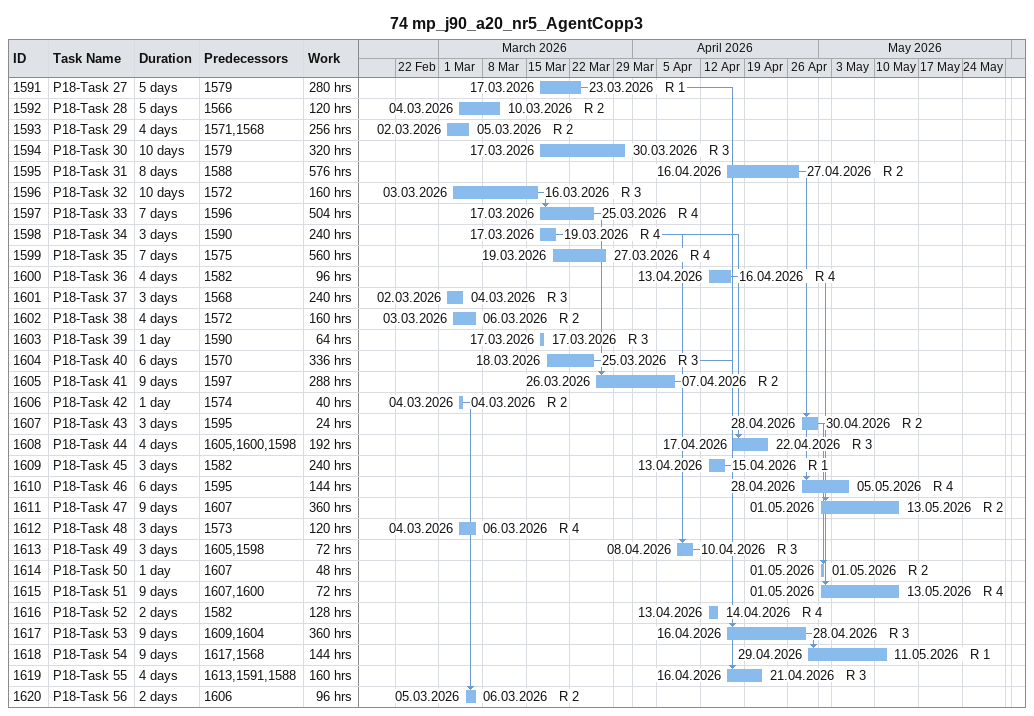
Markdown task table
74 mp_j90_a20_nr5_AgentCopp3

| ID | Task | Duration | Start | Finish | Predecessors | Resources | Work (h) |
|---|---|---|---|---|---|---|---|
| 1591 | P18-Task 27 | 5d | 2026-03-17 | 2026-03-23 | 1579 | R 1 | 280 |
| 1592 | P18-Task 28 | 5d | 2026-03-04 | 2026-03-10 | 1566 | R 2 | 120 |
| 1593 | P18-Task 29 | 4d | 2026-03-02 | 2026-03-05 | 1571, 1568 | R 2 | 256 |
| 1594 | P18-Task 30 | 10d | 2026-03-17 | 2026-03-30 | 1579 | R 3 | 320 |
| 1595 | P18-Task 31 | 8d | 2026-04-16 | 2026-04-27 | 1588 | R 2 | 576 |
| 1596 | P18-Task 32 | 10d | 2026-03-03 | 2026-03-16 | 1572 | R 3 | 160 |
| 1597 | P18-Task 33 | 7d | 2026-03-17 | 2026-03-25 | 1596 | R 4 | 504 |
| 1598 | P18-Task 34 | 3d | 2026-03-17 | 2026-03-19 | 1590 | R 4 | 240 |
| 1599 | P18-Task 35 | 7d | 2026-03-19 | 2026-03-27 | 1575 | R 4 | 560 |
| 1600 | P18-Task 36 | 4d | 2026-04-13 | 2026-04-16 | 1582 | R 4 | 96 |
| 1601 | P18-Task 37 | 3d | 2026-03-02 | 2026-03-04 | 1568 | R 3 | 240 |
| 1602 | P18-Task 38 | 4d | 2026-03-03 | 2026-03-06 | 1572 | R 2 | 160 |
| 1603 | P18-Task 39 | 1d | 2026-03-17 | 2026-03-17 | 1590 | R 3 | 64 |
| 1604 | P18-Task 40 | 6d | 2026-03-18 | 2026-03-25 | 1570 | R 3 | 336 |
| 1605 | P18-Task 41 | 9d | 2026-03-26 | 2026-04-07 | 1597 | R 2 | 288 |
| 1606 | P18-Task 42 | 1d | 2026-03-04 | 2026-03-04 | 1574 | R 2 | 40 |
| 1607 | P18-Task 43 | 3d | 2026-04-28 | 2026-04-30 | 1595 | R 2 | 24 |
| 1608 | P18-Task 44 | 4d | 2026-04-17 | 2026-04-22 | 1605, 1600, 1598 | R 3 | 192 |
| 1609 | P18-Task 45 | 3d | 2026-04-13 | 2026-04-15 | 1582 | R 1 | 240 |
| 1610 | P18-Task 46 | 6d | 2026-04-28 | 2026-05-05 | 1595 | R 4 | 144 |
| 1611 | P18-Task 47 | 9d | 2026-05-01 | 2026-05-13 | 1607 | R 2 | 360 |
| 1612 | P18-Task 48 | 3d | 2026-03-04 | 2026-03-06 | 1573 | R 4 | 120 |
| 1613 | P18-Task 49 | 3d | 2026-04-08 | 2026-04-10 | 1605, 1598 | R 3 | 72 |
| 1614 | P18-Task 50 | 1d | 2026-05-01 | 2026-05-01 | 1607 | R 2 | 48 |
| 1615 | P18-Task 51 | 9d | 2026-05-01 | 2026-05-13 | 1607, 1600 | R 4 | 72 |
| 1616 | P18-Task 52 | 2d | 2026-04-13 | 2026-04-14 | 1582 | R 4 | 128 |
| 1617 | P18-Task 53 | 9d | 2026-04-16 | 2026-04-28 | 1609, 1604 | R 3 | 360 |
| 1618 | P18-Task 54 | 9d | 2026-04-29 | 2026-05-11 | 1617, 1568 | R 1 | 144 |
| 1619 | P18-Task 55 | 4d | 2026-04-16 | 2026-04-21 | 1613, 1591, 1588 | R 3 | 160 |
| 1620 | P18-Task 56 | 2d | 2026-03-05 | 2026-03-06 | 1606 | R 2 | 96 |
